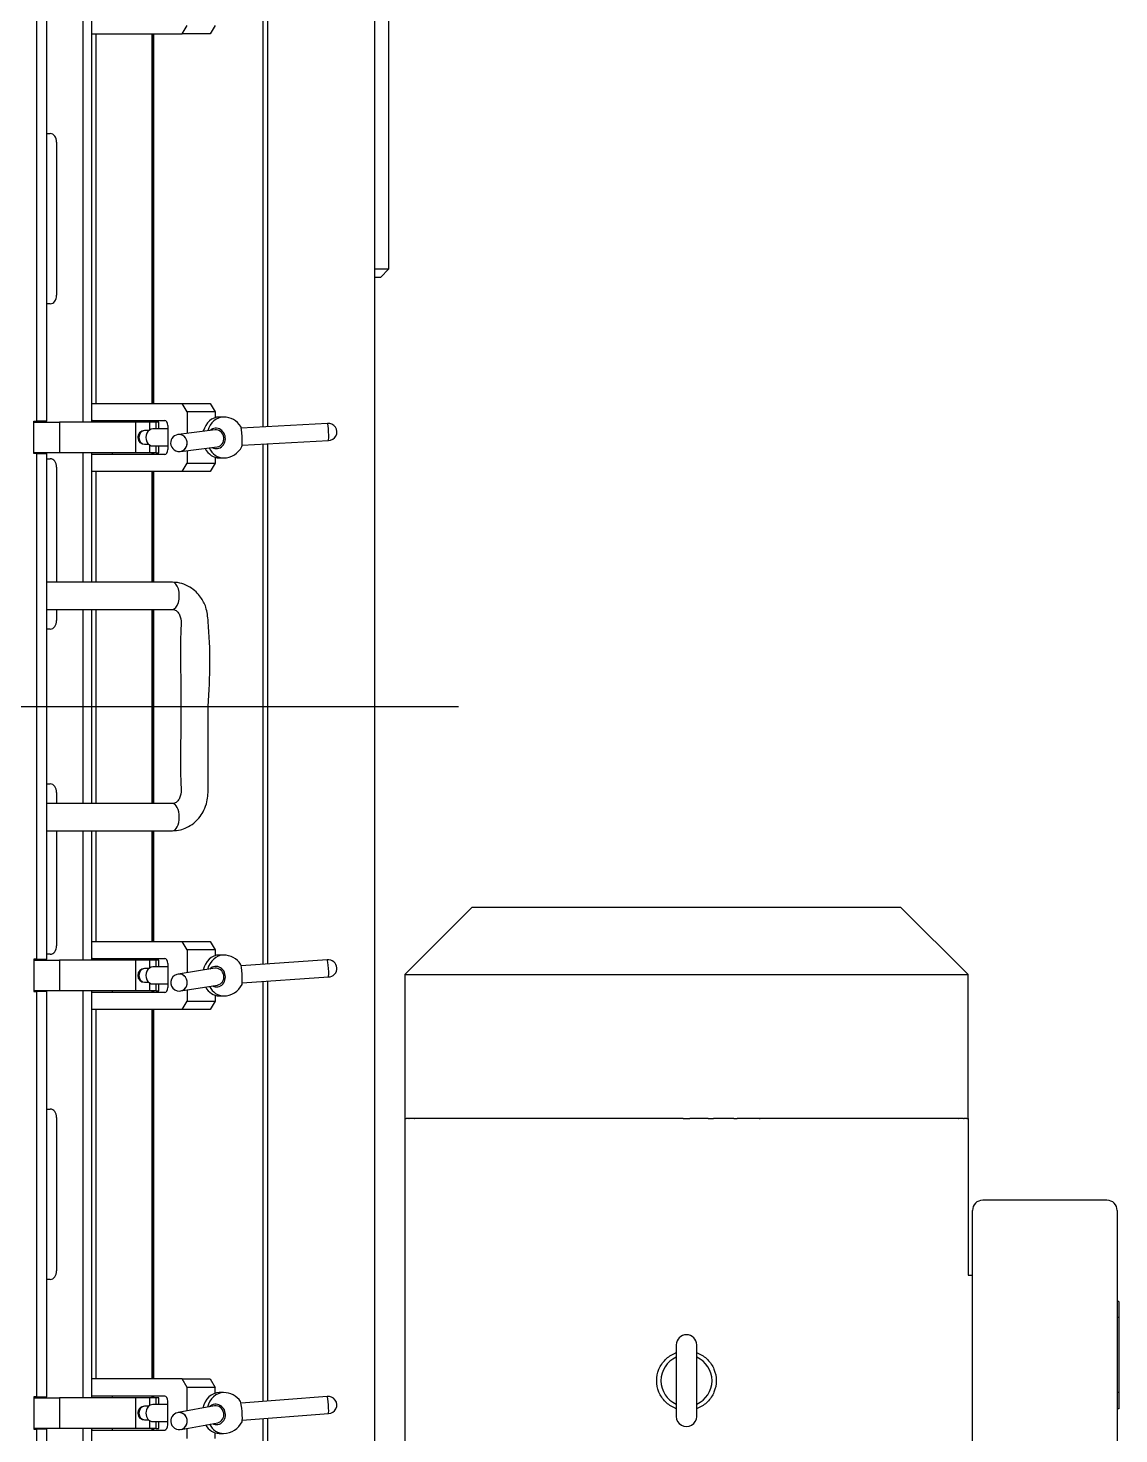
# Model space of a CAD drawing. Extents: x -681219 to -550379, y -242630 to -158199.
# Drawn here: x -601858 to -601218, y -233209 to -232383 of the extents above; entities that cross this region are included whole.
import ezdxf
from ezdxf.lldxf.tags import DXFTag

# ---------------------------------------------------------------- set-up
doc = ezdxf.new("R2010")
doc.units = 0
doc.header["$LTSCALE"] = 1000
doc.layers.get('0').update_dxf_attribs({"linetype": 'CONTINUOUS'})
doc.layers.add('center', color=253, linetype='CENTER2')
tags = doc.linetypes.add('CENTER2', pattern=[28.575, 19.05, -3.175, 3.175, -3.175]).pattern_tags.tags
tags[10:11] = [DXFTag(74, 4), DXFTag(75, 0), DXFTag(340, '0'), DXFTag(46, 0.0), DXFTag(50, 0.0), DXFTag(44, 0.0), DXFTag(45, 0.0)]
tags[8:9] = [DXFTag(74, 4), DXFTag(75, 0), DXFTag(340, '0'), DXFTag(46, 0.0), DXFTag(50, 0.0), DXFTag(44, 0.0), DXFTag(45, 0.0)]
tags[6:7] = [DXFTag(74, 4), DXFTag(75, 0), DXFTag(340, '0'), DXFTag(46, 0.0), DXFTag(50, 0.0), DXFTag(44, 0.0), DXFTag(45, 0.0)]
tags[4:5] = [DXFTag(74, 4), DXFTag(75, 0), DXFTag(340, '0'), DXFTag(46, 0.0), DXFTag(50, 0.0), DXFTag(44, 0.0), DXFTag(45, 0.0)]

# ---------------------------------------------------------------- blocks, each defined once
blk = doc.blocks.new('CYPJ15001B0001XY_A_CYPJ1000_V_1')
at = {"color": 0, "linetype": 'ByBlock', "lineweight": -2}
for p, q in [((296, 1343), (466, 1343)), ((349.45, 1344), (349.45, 1343)), ((349.45, 1344), (358.97, 1344)), ((358.97, 1344), (358.97, 1343)), ((358.97, 1344), (403.03, 1344)), ((403.03, 1344), (412.55, 1344)), ((403.03, 1344), (403.03, 1343)), ((412.55, 1344), (412.55, 1343)), ((290, 1337), (290, 1264)), ((157.5, 1255.5), (118, 1216)), ((157.5, 924.5), (157.5, 1255.5)), ((242, 1255.5), (157.5, 1255.5)), ((242, 1255.49), (242, 1255.5)), ((242, 1255.5), (334, 1255.5)), ((242, 1255.49), (242, 1255.01)), ((466, 1258), (296, 1258)), ((334, 1255.5), (334, 1258)), ((242, 1254.73), (242, 1255.01)), ((242, 1254.73), (242, 1253.13)), ((242, 1252.82), (242, 1253.13)), ((242, 1252.82), (242, 1119.68)), ((242, 1249.76), (242, 1249.89)), ((118, 1216), (118, 964)), ((242, 1132.72), (242, 1133.21)), ((242, 1117.91), (242, 1119.68)), ((242, 1117.91), (242, 1105.9)), ((242, 1102.78), (242, 1105.9)), ((242, 1102.78), (242, 1092)), ((242, 1088), (242, 1092)), ((417, 1096), (375, 1096)), ((242, 1088), (242, 927.18)), ((375, 1084), (417, 1084)), ((118, 964), (157.5, 924.5)), ((242, 930.11), (242, 930.24)), ((242, 926.87), (242, 927.18)), ((242, 926.87), (242, 925.27)), ((242, 924.99), (242, 925.27)), ((242, 924.99), (242, 924.51)), ((157.5, 924.5), (242, 924.5)), ((242, 924.5), (242, 924.51)), ((242, 924.5), (550, 924.5)), ((-257, 915.2), (-502, 915.2)), ((-257, 907), (-257, 915.2)), ((-252, 910.2), (-257, 915.2)), ((-252, 910.2), (-252, 907)), ((690.02, 907), (-578, 907)), ((-166.21, 879.11), (-163.55, 828.47)), ((-153.56, 828.99), (-156.22, 879.63)), ((148.89, 878.98), (152.3, 828.38)), ((162.27, 829.06), (158.87, 879.65)), ((405.32, 878.89), (409.2, 828.33)), ((419.17, 829.09), (415.29, 879.66)), ((-164.37, 844.09), (-410.46, 844.09)), ((151.24, 844.09), (-154.36, 844.09)), ((407.99, 844.09), (161.26, 844.09)), ((714, 844.09), (418.02, 844.09)), ((-164.23, 841.37), (-410.42, 841.37)), ((151.42, 841.37), (-154.21, 841.37)), ((408.2, 841.37), (161.45, 841.37)), ((714, 841.37), (418.23, 841.37)), ((-170, 818.11), (-170, 815.53)), ((-146, 815.53), (-146, 818.11)), ((146, 818.11), (146, 815.53)), ((170, 815.53), (170, 818.11)), ((403, 818.11), (403, 815.53)), ((427, 815.53), (427, 818.11)), ((-400, 813.12), (-395, 810.25)), ((-395, 810.25), (-395, 793.86)), ((-178, 810.25), (-173, 813.12)), ((-178, 793.86), (-178, 810.25)), ((-173, 813.12), (-169.63, 813.12)), ((-173, 813.12), (-173, 796.73)), ((-162.42, 813.11), (-159.75, 791.52)), ((-149.83, 792.75), (-152.5, 814.34)), ((-146.37, 813.12), (-143, 813.12)), ((-143, 813.12), (-138, 810.25)), ((-143, 796.73), (-143, 813.12)), ((-138, 810.25), (-138, 793.86)), ((138, 810.25), (143, 813.12)), ((138, 793.86), (138, 810.25)), ((143, 813.12), (146.37, 813.12)), ((143, 813.12), (143, 796.73)), ((153.76, 812.95), (157.18, 791.4)), ((167.05, 792.97), (163.63, 814.52)), ((169.63, 813.12), (173, 813.12)), ((173, 813.12), (178, 810.25)), ((173, 796.73), (173, 813.12)), ((178, 810.25), (178, 793.86)), ((395, 810.25), (400, 813.12)), ((395, 793.86), (395, 810.25)), ((403.37, 813.12), (400, 813.12)), ((400, 813.12), (400, 796.73)), ((410.87, 812.85), (414.78, 791.34)), ((424.62, 793.12), (420.71, 814.63)), ((430, 813.12), (426.63, 813.12)), ((0, 793.06), (0, 809.06)), ((-395, 793.86), (-400, 796.73)), ((-395, 740.5), (-395, 793.86)), ((-173, 796.73), (-178, 793.86)), ((-178, 740.5), (-178, 793.86)), ((-173, 796.73), (-160.39, 796.73)), ((-150.32, 796.73), (-143, 796.73)), ((-138, 793.86), (-143, 796.73)), ((-138, 793.86), (-138, 740.5)), ((143, 796.73), (138, 793.86)), ((138, 740.5), (138, 793.86)), ((143, 796.73), (156.33, 796.73)), ((166.46, 796.73), (173, 796.73)), ((178, 793.86), (173, 796.73)), ((178, 793.86), (178, 740.5)), ((400, 796.73), (395, 793.86)), ((395, 793.86), (395, 740.5)), ((413.8, 796.73), (400, 796.73)), ((430, 796.73), (423.96, 796.73)), ((-165, 785.27), (-151, 785.27)), ((-163, 785.27), (-163, 776.55)), ((-153, 776.55), (-153, 785.27)), ((-73, 788.07), (-73, 714.46)), ((-57, 714.34), (-57, 788.07)), ((57, 788.07), (57, 714.43)), ((73, 714.33), (73, 788.07)), ((151, 785.27), (165, 785.27)), ((153, 785.27), (153, 776.55)), ((163, 776.55), (163, 785.27)), ((422, 785.27), (408, 785.27)), ((410, 785.27), (410, 776.55)), ((420, 776.55), (420, 785.27)), ((-178, 777.15), (-395, 777.15)), ((-395, 776.57), (-178, 776.57)), ((-178, 776.57), (-395, 776.57)), ((-395, 776.28), (-178, 776.28)), ((-168, 741.15), (-168, 783.55)), ((-167, 777.15), (-168, 777.15)), ((-168, 776.57), (-167, 776.57)), ((-167, 776.57), (-168, 776.57)), ((-168, 776.28), (-167, 776.28)), ((-167, 780.14), (-167, 778.43)), ((-163, 780.14), (-167, 780.14)), ((-167, 778.43), (-167, 774.5)), ((-163, 778.43), (-167, 778.43)), ((-149, 780.14), (-153, 780.14)), ((-149, 778.43), (-153, 778.43)), ((-149, 778.43), (-149, 780.14)), ((-149, 778.43), (-149, 774.5)), ((-148, 777.15), (-149, 777.15)), ((-149, 776.57), (-148, 776.57)), ((-148, 776.57), (-149, 776.57)), ((-149, 776.28), (-148, 776.28)), ((-148, 783.55), (-148, 741.15)), ((-73, 777.15), (-138, 777.15)), ((-138, 776.57), (-73, 776.57)), ((-73, 776.57), (-138, 776.57)), ((-138, 776.28), (-73, 776.28)), ((57, 777.15), (-57, 777.15)), ((-57, 776.57), (57, 776.57)), ((57, 776.57), (-57, 776.57)), ((-57, 776.28), (57, 776.28)), ((138, 777.15), (73, 777.15)), ((73, 776.57), (138, 776.57)), ((138, 776.57), (73, 776.57)), ((73, 776.28), (138, 776.28)), ((148, 741.15), (148, 783.55)), ((149, 777.15), (148, 777.15)), ((148, 776.57), (149, 776.57)), ((149, 776.57), (148, 776.57)), ((148, 776.28), (149, 776.28)), ((149, 780.14), (149, 778.43)), ((153, 780.14), (149, 780.14)), ((149, 778.43), (149, 774.5)), ((153, 778.43), (149, 778.43)), ((167, 780.14), (163, 780.14)), ((167, 778.43), (163, 778.43)), ((167, 778.43), (167, 780.14)), ((167, 778.43), (167, 774.5)), ((168, 777.15), (167, 777.15)), ((167, 776.57), (168, 776.57)), ((168, 776.57), (167, 776.57)), ((167, 776.28), (168, 776.28)), ((168, 783.55), (168, 741.15)), ((395, 777.15), (178, 777.15)), ((178, 776.57), (395, 776.57)), ((395, 776.57), (178, 776.57)), ((178, 776.28), (395, 776.28)), ((405, 783.55), (405, 741.15)), ((406, 777.15), (405, 777.15)), ((405, 776.57), (406, 776.57)), ((406, 776.57), (405, 776.57)), ((405, 776.28), (406, 776.28)), ((406, 780.14), (406, 778.43)), ((410, 780.14), (406, 780.14)), ((406, 778.43), (406, 774.5)), ((410, 778.43), (406, 778.43)), ((424, 780.14), (420, 780.14)), ((424, 778.43), (420, 778.43)), ((424, 778.43), (424, 780.14)), ((424, 778.43), (424, 774.5)), ((425, 777.15), (424, 777.15)), ((424, 776.57), (425, 776.57)), ((425, 776.57), (424, 776.57)), ((424, 776.28), (425, 776.28)), ((425, 741.15), (425, 783.55)), ((-395, 775.98), (-178, 775.98)), ((-168, 775.98), (-167, 775.98)), ((-167, 774.5), (-167, 766.52)), ((-167, 774.5), (-162.33, 774.5)), ((-162, 774.09), (-162, 771.68)), ((-154, 771.68), (-154, 774.09)), ((-153.67, 774.5), (-149, 774.5)), ((-149, 775.98), (-148, 775.98)), ((-149, 774.5), (-149, 766.52)), ((-138, 775.98), (-73, 775.98)), ((-57, 775.98), (57, 775.98)), ((73, 775.98), (138, 775.98)), ((148, 775.98), (149, 775.98)), ((149, 774.5), (149, 766.52)), ((149, 774.5), (153.67, 774.5)), ((154, 774.09), (154, 771.68)), ((162, 771.68), (162, 774.09)), ((162.33, 774.5), (167, 774.5)), ((167, 775.98), (168, 775.98)), ((167, 774.5), (167, 766.52)), ((178, 775.98), (395, 775.98)), ((405, 775.98), (406, 775.98)), ((406, 774.5), (406, 766.52)), ((406, 774.5), (410.67, 774.5)), ((411, 774.09), (411, 771.68)), ((419, 771.68), (419, 774.09)), ((419.33, 774.5), (424, 774.5)), ((424, 775.98), (425, 775.98)), ((424, 774.5), (424, 766.52)), ((-167, 766.52), (-167, 721.66)), ((-149, 766.52), (-167, 766.52)), ((-149, 766.52), (-149, 721.66)), ((149, 766.52), (149, 721.66)), ((167, 766.52), (149, 766.52)), ((167, 766.52), (167, 721.66)), ((406, 766.52), (406, 721.66)), ((424, 766.52), (406, 766.52)), ((424, 766.52), (424, 721.66)), ((-167, 752.75), (-168, 752.75)), ((-148, 752.75), (-149, 752.75)), ((149, 752.75), (148, 752.75)), ((168, 752.75), (167, 752.75)), ((406, 752.75), (405, 752.75)), ((425, 752.75), (424, 752.75)), ((-178, 743.31), (-395, 743.31)), ((-73, 743.31), (-138, 743.31)), ((57, 743.31), (-57, 743.31)), ((138, 743.31), (73, 743.31)), ((395, 743.31), (178, 743.31)), ((-406, 740.5), (-167, 740.5)), ((-406, 735.35), (-167, 735.35)), ((-168, 741.15), (-168, 740.5)), ((-149, 740.5), (-73, 740.5)), ((-149, 735.35), (-73, 735.35)), ((-148, 741.15), (-148, 740.5)), ((-57, 740.5), (57, 740.5)), ((-57, 735.35), (57, 735.35)), ((73, 740.5), (149, 740.5)), ((73, 735.35), (149, 735.35)), ((148, 741.15), (148, 740.5)), ((167, 740.5), (406, 740.5)), ((167, 735.35), (406, 735.35)), ((168, 741.15), (168, 740.5)), ((405, 741.15), (405, 740.5)), ((424, 740.5), (527.5, 740.5)), ((424, 735.35), (527.5, 735.35)), ((425, 741.15), (425, 740.5)), ((-331.5, 720.04), (-241.5, 720.04)), ((-167, 721.66), (-149, 721.66)), ((-167, 706.54), (-167, 721.66)), ((-149, 721.66), (-149, 706.54)), ((-140.5, 720.04), (-73, 720.04)), ((-57, 720.04), (-50.5, 720.04)), ((50.5, 720.04), (57, 720.04)), ((73, 720.04), (140.5, 720.04)), ((149, 721.66), (167, 721.66)), ((149, 706.54), (149, 721.66)), ((167, 721.66), (167, 706.54)), ((241.5, 720.04), (331.5, 720.04)), ((406, 721.66), (424, 721.66)), ((406, 706.54), (406, 721.66)), ((424, 721.66), (424, 706.54)), ((-167.5, 714.33), (-405.5, 714.33)), ((-336.5, 714.33), (-336.5, 716.21)), ((-236.5, 716.21), (-236.5, 714.33)), ((-167.5, 714.33), (-167.5, 708.47)), ((-148.5, 708.47), (-148.5, 714.33)), ((148.5, 714.33), (-148.5, 714.33)), ((-145.5, 714.33), (-145.5, 716.21)), ((-45.5, 716.21), (-45.5, 714.33)), ((45.5, 714.33), (45.5, 716.21)), ((145.5, 716.21), (145.5, 714.33)), ((148.5, 708.47), (148.5, 714.33)), ((167.5, 714.33), (167.5, 708.47)), ((405.5, 714.33), (167.5, 714.33)), ((236.5, 714.33), (236.5, 716.21)), ((336.5, 716.21), (336.5, 714.33)), ((405.5, 708.47), (405.5, 714.33)), ((424.5, 714.33), (424.5, 708.47)), ((454.5, 714.33), (424.5, 714.33)), ((-167.5, 708.47), (-405.5, 708.47)), ((-167.5, 706.54), (-167.5, 708.47)), ((-167, 706.79), (-167.5, 706.79)), ((-148.5, 706.54), (-167.5, 706.54)), ((-148.5, 706.79), (-149, 706.79)), ((148.5, 708.47), (-148.5, 708.47)), ((-148.5, 708.47), (-148.5, 706.54)), ((148.5, 708.47), (148.5, 706.54)), ((149, 706.79), (148.5, 706.79)), ((148.5, 706.54), (167.5, 706.54)), ((167.5, 706.79), (167, 706.79)), ((167.5, 706.54), (167.5, 708.47)), ((405.5, 708.47), (167.5, 708.47)), ((405.5, 708.47), (405.5, 706.54)), ((406, 706.79), (405.5, 706.79)), ((405.5, 706.54), (424.5, 706.54)), ((424.5, 706.79), (424, 706.79)), ((454.5, 708.47), (424.5, 708.47)), ((424.5, 706.54), (424.5, 708.47))]:
    blk.add_line(p, q, dxfattribs=at)
for centre, radius, start, end in [((296, 1337), 6, 90, 180), ((296, 1264), 6, 180, 270), ((396, 1090), 15, 23.57503, 156.42497), ((375, 1090), 6, 90, 270), ((417, 1090), 6, 270, 90), ((396, 1090), 15, 203.57503, 336.42497), ((-161.23, 879.72), 5, 358.90743, 187.09538), ((153.86, 879.67), 5, 93.63075, 187.94149), ((153.86, 879.67), 5, 359.75395, 93.63075), ((410.28, 879.63), 5, 0.29655, 188.48377), ((-158, 818.11), 12, 122.63237, 180), ((-158, 818.11), 12, 0, 63.37043), ((158, 818.11), 12, 123.48372, 180), ((158, 818.11), 12, 0, 64.21172), ((415, 818.11), 12, 124.03002, 180), ((415, 818.11), 12, 0, 64.7503), ((-154.77, 791.99), 5, 272.83102, 16.68552), ((162.14, 792.04), 5, 179.41852, 18.63169), ((419.72, 792.08), 5, 274.14389, 19.87045), ((-154.77, 791.99), 5, 177.41605, 272.83102), ((419.72, 792.08), 5, 180.70032, 274.14389), ((-158, 771.68), 4, 180, 272.83102), ((-158, 771.68), 4, 272.83102, 0), ((158, 771.68), 4, 180, 0), ((415, 771.68), 4, 180, 274.14389), ((415, 771.68), 4, 274.14389, 0)]:
    blk.add_arc(centre, radius, start, end, dxfattribs=at)
for centre, major_axis, ratio, start_param, end_param in [((-161.21, 879.37), (-4.99, -0.26), 0.08576, 3.141593, 6.283185), ((153.88, 879.32), (-4.99, -0.34), 0.08518, 3.141593, 6.283185), ((410.3, 879.28), (-4.99, -0.38), 0.084733, 3.141593, 6.283185), ((-158.54, 828.45), (-5.99, -0.31), 0.08576, 3.291241, 6.133537), ((157.31, 828.44), (-5.99, -0.4), 0.08518, 3.290214, 6.134564), ((414.21, 828.43), (-5.98, -0.46), 0.084733, 3.289422, 6.135356), ((-158, 818.11), (12, 0), 0.819436, 3.141593, 4.382481), ((-157.46, 813.72), (5.95, 0.74), 0.905197, 0, 3.727278), ((-157.46, 813.72), (-4.96, -0.61), 0.905197, 3.141593, 6.283185), ((-158, 818.11), (-12, 0), 0.819436, 2.102717, 3.141593), ((158, 818.11), (12, 0), 0.819436, 3.141593, 4.410175), ((158.69, 813.73), (5.93, 0.94), 0.904617, 0, 3.727278), ((158.69, 813.73), (-4.94, -0.78), 0.904617, 3.141593, 6.283185), ((158, 818.11), (-12, 0), 0.819436, 2.131863, 3.141593), ((415, 818.11), (12, 0), 0.819436, 3.141593, 4.427812), ((415.79, 813.74), (5.9, 1.07), 0.904169, 0, 3.727278), ((415.79, 813.74), (-4.92, -0.89), 0.904169, 3.141593, 6.283185), ((415, 818.11), (-12, 0), 0.819436, 2.150612, 3.141593), ((-158, 815.53), (-12, 0), 0.819436, 0, 1.253964), ((-157.46, 813.72), (5.95, 0.74), 0.905197, 5.6975, 6.283185), ((-158, 815.53), (-12, 0), 0.819436, 2.132029, 3.141593), ((158, 815.53), (-12, 0), 0.819436, 0, 1.305549), ((158.69, 813.73), (5.93, 0.94), 0.904617, 5.6975, 6.283185), ((158, 815.53), (-12, 0), 0.819436, 2.16947, 3.141593), ((415, 815.53), (12, 0), 0.819436, 3.141593, 4.469903), ((415.79, 813.74), (5.9, 1.07), 0.904169, 5.6975, 6.283185), ((415, 815.53), (12, 0), 0.819436, 5.335129, 6.283185), ((-154.79, 792.14), (4.96, 0.61), 0.905197, 0, 3.141593), ((-154.79, 792.14), (-4.95, -0.61), 0.905197, 3.294067, 6.130711), ((162.12, 792.19), (4.94, 0.78), 0.904617, 0, 3.141593), ((162.12, 792.19), (4.93, 0.78), 0.904617, 0.151931, 2.989661), ((419.7, 792.23), (4.92, 0.89), 0.904169, 0, 3.141593), ((419.7, 792.23), (-4.91, -0.89), 0.904169, 3.293109, 6.131669), ((-165, 783.55), (-3, 0), 0.57317, 4.712389, 6.283185), ((-151, 783.55), (-3, 0), 0.57317, 3.141593, 4.712389), ((-65, 788.07), (8, 0), 0.49957, 0.000442, 3.14207), ((65, 788.07), (8, 0), 0.49957, 0, 3.141261), ((65, 788.07), (8, 0), 0.49957, 6.282674, 6.283185), ((151, 783.55), (-3, 0), 0.57317, 4.712389, 6.283185), ((165, 783.55), (-3, 0), 0.57317, 3.141593, 4.712389), ((408, 783.55), (-3, 0), 0.57317, 4.712389, 6.283185), ((422, 783.55), (-3, 0), 0.57317, 3.141593, 4.712389), ((-158, 776.55), (-5, 0), 0.819436, 0, 3.141593), ((158, 776.55), (-5, 0), 0.819436, 0, 3.141593), ((415, 776.55), (5, 0), 0.819436, 3.141593, 6.283185), ((-158, 771.68), (4, 0), 0.819436, 3.141593, 6.283185), ((158, 771.68), (4, 0), 0.819436, 3.141593, 6.283185), ((415, 771.68), (4, 0), 0.819436, 3.141593, 6.283185), ((-331.5, 716.21), (-5, 0), 0.765726, 4.712389, 6.283185), ((-241.5, 716.21), (-5, 0), 0.765726, 3.141593, 4.712389), ((-140.5, 716.21), (-5, 0), 0.765726, 4.712389, 6.283185), ((-50.5, 716.21), (-5, 0), 0.765726, 3.141593, 4.712389), ((50.5, 716.21), (-5, 0), 0.765726, 4.712389, 6.283185), ((140.5, 716.21), (-5, 0), 0.765726, 3.141593, 4.712389), ((241.5, 716.21), (-5, 0), 0.765726, 4.712389, 6.283185), ((331.5, 716.21), (-5, 0), 0.765726, 3.141593, 4.712389)]:
    blk.add_ellipse(centre, major_axis=major_axis, ratio=ratio, start_param=start_param, end_param=end_param, dxfattribs=at)
for points, knots in [([(379.58, 1096.04), (379.66, 1096.26), (379.74, 1096.48), (380.71, 1098.81), (382.01, 1100.75), (385.25, 1103.99), (387.19, 1105.29), (391.42, 1107.04), (393.71, 1107.5), (398.29, 1107.5), (400.58, 1107.04), (404.81, 1105.29), (406.75, 1103.99), (409.99, 1100.75), (411.29, 1098.81), (412.26, 1096.48), (412.34, 1096.26), (412.42, 1096.04)], [0.5561137, 0.5561137, 0.5561137, 0.5561137, 0.5625, 0.5625, 0.625, 0.625, 0.6875, 0.6875, 0.75, 0.75, 0.8125, 0.8125, 0.875, 0.875, 0.9375, 0.9375, 0.9438863, 0.9438863, 0.9438863, 0.9438863]), ([(412.42, 1083.96), (412.34, 1083.74), (412.26, 1083.52), (411.29, 1081.19), (409.99, 1079.25), (406.75, 1076.01), (404.81, 1074.71), (400.58, 1072.96), (398.29, 1072.5), (393.71, 1072.5), (391.42, 1072.96), (387.19, 1074.71), (385.25, 1076.01), (382.01, 1079.25), (380.71, 1081.19), (379.74, 1083.52), (379.66, 1083.74), (379.58, 1083.96)], [0.0561137, 0.0561137, 0.0561137, 0.0561137, 0.0625, 0.0625, 0.125, 0.125, 0.1875, 0.1875, 0.25, 0.25, 0.3125, 0.3125, 0.375, 0.375, 0.4375, 0.4375, 0.4438863, 0.4438863, 0.4438863, 0.4438863]), ([(0, 809.06), (-18.24, 810.34), (-35.87, 810.48), (-57.88, 808.29), (-63.63, 805.23), (-67.53, 801.88), (-70.36, 798.22), (-72.54, 793.44), (-72.85, 790.12), (-73, 788.07)], [0, 0, 0, 0, 0.583237, 0.682208, 0.76165, 0.81095, 0.86708, 0.930119, 1, 1, 1, 1]), ([(73, 788.07), (72.89, 789.79), (72.69, 792.43), (71.12, 796.77), (68.56, 800.83), (65.02, 804.2), (60.72, 806.79), (54.96, 808.91), (47.42, 809.06), (38.54, 809.04), (28.04, 809.06), (14.78, 809.06), (5.76, 809.06), (0, 809.06)], [0, 0, 0, 0, 0.058097, 0.105172, 0.166376, 0.232516, 0.283652, 0.346678, 0.447518, 0.543932, 0.658445, 0.816648, 1, 1, 1, 1]), ([(-57, 788.07), (-56.95, 788.61), (-56.83, 789.45), (-55.98, 790.71), (-54.98, 791.58), (-53.55, 792.44), (-50.57, 793.35), (-32.24, 792.15), (-16.86, 793.22), (0, 793.06)], [0, 0, 0, 0, 0.046215, 0.083763, 0.112637, 0.132683, 0.174336, 0.262636, 1, 1, 1, 1]), ([(0, 793.06), (16.86, 793.22), (32.24, 792.15), (50.57, 793.35), (53.55, 792.44), (54.98, 791.58), (55.98, 790.71), (56.83, 789.45), (56.95, 788.61), (57, 788.07)], [0, 0, 0, 0, 0.737364, 0.825664, 0.867317, 0.887363, 0.916237, 0.953785, 1, 1, 1, 1])]:
    blk.add_open_spline(points, degree=3, knots=knots, dxfattribs=at)
at = {"layer": 'center', "lineweight": -2, "ltscale": 15.723064}
blk.add_line((0, -964), (0, 956), dxfattribs=at)

msp = doc.modelspace()

# ---------------------------------------------------------------- block references
at = {"color": 4, "rotation": 270}
msp.add_blockref('CYPJ15001B0001XY_A_CYPJ1000_V_1', (-602561.7373, -232781.3953), dxfattribs=at)

doc.saveas('drawing.dxf')
